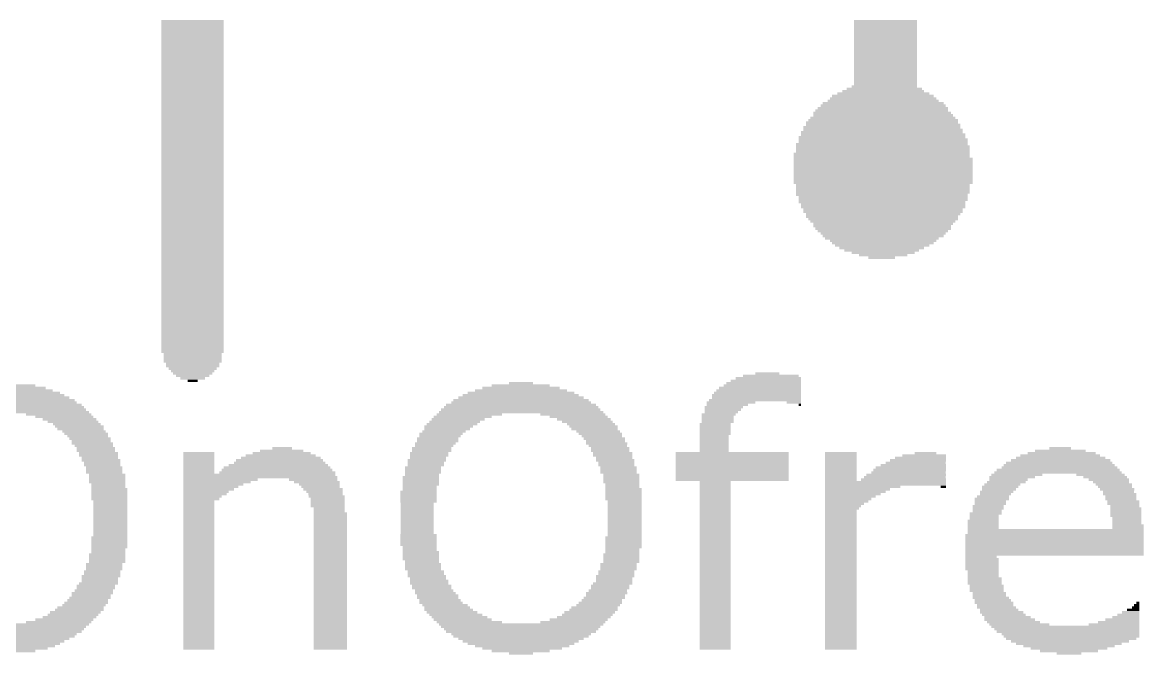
# Model space of a CAD drawing. Extents: x -0.2 to 45.5, y -0.1 to 78.5.
# Drawn here: x 27.613 to 31.544, y 41.16 to 43.378 of the extents above; entities that cross this region are included whole.
import ezdxf

# ---------------------------------------------------------------- set-up
doc = ezdxf.new("R2010")
doc.units = 0
doc.layers.add('21', color=253, linetype='CONTINUOUS')

# ---------------------------------------------------------------- blocks, each defined once
blk = doc.blocks.new('RECT')
blk.add_solid([(-0.5, -0.5), (0.5, -0.5), (-0.5, 0.5), (0.5, 0.5)])

msp = doc.modelspace()

# ---------------------------------------------------------------- block references
at = {"layer": '21'}
for p, xscale, yscale in [((28.2095, 43.3823), 0.2184, 0.0084), ((28.2095, 43.3739), 0.2184, 0.0084), ((28.2095, 43.3654), 0.2184, 0.0086), ((30.639, 43.3823), 0.221, 0.0084), ((30.639, 43.3739), 0.221, 0.0084), ((30.639, 43.3654), 0.221, 0.0086), ((28.2095, 43.3569), 0.2184, 0.0084), ((28.2095, 43.3485), 0.2184, 0.0084), ((28.2095, 43.34), 0.2184, 0.0086), ((28.2095, 43.3315), 0.2184, 0.0084), ((30.639, 43.3569), 0.221, 0.0084), ((30.639, 43.3485), 0.221, 0.0084), ((30.639, 43.34), 0.221, 0.0086), ((30.639, 43.3315), 0.221, 0.0084), ((28.2095, 43.3231), 0.2184, 0.0084), ((28.2095, 43.3146), 0.2184, 0.0086), ((28.2095, 43.3061), 0.2184, 0.0084), ((28.2095, 43.2977), 0.2184, 0.0084), ((28.2095, 43.2892), 0.2184, 0.0086), ((30.639, 43.3231), 0.221, 0.0084), ((30.639, 43.3146), 0.221, 0.0086), ((30.639, 43.3061), 0.221, 0.0084), ((30.639, 43.2977), 0.221, 0.0084), ((30.639, 43.2892), 0.221, 0.0086), ((28.2095, 43.2807), 0.2184, 0.0084), ((28.2095, 43.2723), 0.2184, 0.0084), ((28.2095, 43.2638), 0.2184, 0.0086), ((28.2095, 43.2553), 0.2184, 0.0084), ((30.639, 43.2807), 0.221, 0.0084), ((30.639, 43.2723), 0.221, 0.0084), ((30.639, 43.2638), 0.221, 0.0086), ((30.639, 43.2553), 0.221, 0.0084), ((28.2095, 43.2469), 0.2184, 0.0084), ((28.2095, 43.2384), 0.2184, 0.0086), ((28.2095, 43.2299), 0.2184, 0.0084), ((28.2095, 43.2215), 0.2184, 0.0084), ((28.2095, 43.213), 0.2184, 0.0086), ((30.639, 43.2469), 0.221, 0.0084), ((30.639, 43.2384), 0.221, 0.0086), ((30.639, 43.2299), 0.221, 0.0084), ((30.639, 43.2215), 0.221, 0.0084), ((30.639, 43.213), 0.221, 0.0086), ((28.2095, 43.2045), 0.2184, 0.0084), ((28.2095, 43.1961), 0.2184, 0.0084), ((28.2095, 43.1876), 0.2184, 0.0086), ((28.2095, 43.1791), 0.2184, 0.0084), ((28.2095, 43.1707), 0.2184, 0.0084), ((30.639, 43.2045), 0.221, 0.0084), ((30.639, 43.1961), 0.221, 0.0084), ((30.639, 43.1876), 0.221, 0.0086), ((30.639, 43.1791), 0.221, 0.0084), ((30.639, 43.1707), 0.221, 0.0084), ((28.2095, 43.1622), 0.2184, 0.0086), ((28.2095, 43.1537), 0.2184, 0.0084), ((28.2095, 43.1453), 0.2184, 0.0084), ((28.2095, 43.1368), 0.2184, 0.0086), ((30.6313, 43.1368), 0.287, 0.0086), ((30.6352, 43.1453), 0.2642, 0.0084), ((30.6352, 43.1537), 0.2286, 0.0084), ((30.639, 43.1622), 0.221, 0.0086), ((28.2095, 43.1283), 0.2184, 0.0084), ((28.2095, 43.1199), 0.2184, 0.0084), ((28.2095, 43.1114), 0.2184, 0.0086), ((28.2095, 43.1029), 0.2184, 0.0084), ((28.2095, 43.0945), 0.2184, 0.0084), ((30.6313, 43.0945), 0.4242, 0.0084), ((30.6313, 43.1029), 0.3886, 0.0084), ((30.6313, 43.1114), 0.3734, 0.0086), ((30.6301, 43.1199), 0.3556, 0.0084), ((30.6313, 43.1283), 0.3226, 0.0084), ((28.2095, 43.086), 0.2184, 0.0086), ((28.2095, 43.0775), 0.2184, 0.0084), ((28.2095, 43.0691), 0.2184, 0.0084), ((28.2095, 43.0606), 0.2184, 0.0086), ((28.2095, 43.0521), 0.2184, 0.0084), ((30.6275, 43.0606), 0.4826, 0.0086), ((30.6313, 43.0521), 0.4902, 0.0084), ((30.6263, 43.0691), 0.4648, 0.0084), ((30.6301, 43.0775), 0.4572, 0.0084), ((30.6313, 43.086), 0.4394, 0.0086), ((28.2095, 43.0437), 0.2184, 0.0084), ((28.2095, 43.0352), 0.2184, 0.0086), ((28.2095, 43.0267), 0.2184, 0.0084), ((28.2095, 43.0183), 0.2184, 0.0084), ((30.6275, 43.0267), 0.5334, 0.0084), ((30.6313, 43.0183), 0.541, 0.0084), ((30.6313, 43.0352), 0.5258, 0.0086), ((30.6301, 43.0437), 0.508, 0.0084), ((28.2095, 43.0098), 0.2184, 0.0086), ((28.2095, 43.0013), 0.2184, 0.0084), ((28.2095, 42.9929), 0.2184, 0.0084), ((28.2095, 42.9844), 0.2184, 0.0086), ((28.2095, 42.9759), 0.2184, 0.0084), ((30.6275, 42.9759), 0.5842, 0.0084), ((30.6313, 42.9844), 0.5766, 0.0086), ((30.6263, 42.9929), 0.5664, 0.0084), ((30.6263, 43.0098), 0.5512, 0.0086), ((30.6301, 43.0013), 0.5588, 0.0084), ((28.2095, 42.9675), 0.2184, 0.0084), ((28.2095, 42.959), 0.2184, 0.0086), ((28.2095, 42.9505), 0.2184, 0.0084), ((28.2095, 42.9421), 0.2184, 0.0084), ((28.2095, 42.9336), 0.2184, 0.0086), ((30.6263, 42.9505), 0.602, 0.0084), ((30.6301, 42.9421), 0.6096, 0.0084), ((30.6301, 42.9336), 0.6096, 0.0086), ((30.6313, 42.9675), 0.5918, 0.0084), ((30.6313, 42.959), 0.5918, 0.0086), ((28.2095, 42.9251), 0.2184, 0.0084), ((28.2095, 42.9167), 0.2184, 0.0084), ((28.2095, 42.9082), 0.2184, 0.0086), ((28.2095, 42.8997), 0.2184, 0.0084), ((30.6313, 42.8997), 0.6274, 0.0084), ((30.6263, 42.9167), 0.6172, 0.0084), ((30.6263, 42.9082), 0.6172, 0.0086), ((30.6301, 42.9251), 0.6096, 0.0084), ((28.2095, 42.8913), 0.2184, 0.0084), ((28.2095, 42.8828), 0.2184, 0.0086), ((28.2095, 42.8743), 0.2184, 0.0084), ((28.2095, 42.8659), 0.2184, 0.0084), ((28.2095, 42.8574), 0.2184, 0.0086), ((30.6313, 42.8913), 0.6274, 0.0084), ((30.6313, 42.8828), 0.6274, 0.0086), ((30.6313, 42.8743), 0.6274, 0.0084), ((30.6313, 42.8659), 0.6274, 0.0084), ((30.6313, 42.8574), 0.6274, 0.0086), ((28.2095, 42.8489), 0.2184, 0.0084), ((28.2095, 42.8405), 0.2184, 0.0084), ((28.2095, 42.832), 0.2184, 0.0086), ((28.2095, 42.8235), 0.2184, 0.0084), ((28.2095, 42.8151), 0.2184, 0.0084), ((30.6313, 42.8489), 0.6274, 0.0084), ((30.6313, 42.8405), 0.6274, 0.0084), ((30.6313, 42.832), 0.6274, 0.0086), ((30.6313, 42.8235), 0.6274, 0.0084), ((30.6313, 42.8151), 0.6274, 0.0084), ((28.2095, 42.8066), 0.2184, 0.0086), ((28.2095, 42.7981), 0.2184, 0.0084), ((28.2095, 42.7897), 0.2184, 0.0084), ((28.2095, 42.7812), 0.2184, 0.0086), ((30.6301, 42.8066), 0.6096, 0.0086), ((30.6301, 42.7981), 0.6096, 0.0084), ((30.6301, 42.7897), 0.6096, 0.0084), ((30.6301, 42.7812), 0.6096, 0.0086), ((28.2095, 42.7727), 0.2184, 0.0084), ((28.2095, 42.7643), 0.2184, 0.0084), ((28.2095, 42.7558), 0.2184, 0.0086), ((28.2095, 42.7473), 0.2184, 0.0084), ((28.2095, 42.7389), 0.2184, 0.0084), ((30.6263, 42.7727), 0.602, 0.0084), ((30.6313, 42.7643), 0.5918, 0.0084), ((30.6313, 42.7558), 0.5918, 0.0086), ((30.6275, 42.7473), 0.5842, 0.0084), ((30.6313, 42.7389), 0.5766, 0.0084), ((28.2095, 42.7304), 0.2184, 0.0086), ((28.2095, 42.7219), 0.2184, 0.0084), ((28.2095, 42.7135), 0.2184, 0.0084), ((28.2095, 42.705), 0.2184, 0.0086), ((30.6313, 42.7304), 0.5766, 0.0086), ((30.6301, 42.7219), 0.5588, 0.0084), ((30.6301, 42.7135), 0.5588, 0.0084), ((30.6313, 42.705), 0.541, 0.0086), ((28.2095, 42.6965), 0.2184, 0.0084), ((28.2095, 42.6881), 0.2184, 0.0084), ((28.2095, 42.6796), 0.2184, 0.0086), ((28.2095, 42.6711), 0.2184, 0.0084), ((28.2095, 42.6627), 0.2184, 0.0084), ((30.6275, 42.6965), 0.5334, 0.0084), ((30.6313, 42.6881), 0.5258, 0.0084), ((30.6301, 42.6796), 0.508, 0.0086), ((30.6313, 42.6711), 0.4902, 0.0084), ((30.6275, 42.6627), 0.4826, 0.0084), ((28.2095, 42.6542), 0.2184, 0.0086), ((28.2095, 42.6457), 0.2184, 0.0084), ((28.2095, 42.6373), 0.2184, 0.0084), ((28.2095, 42.6288), 0.2184, 0.0086), ((28.2095, 42.6203), 0.2184, 0.0084), ((30.6313, 42.6542), 0.475, 0.0086), ((30.6301, 42.6457), 0.4572, 0.0084), ((30.6313, 42.6373), 0.4394, 0.0084), ((30.6313, 42.6288), 0.4242, 0.0086), ((30.6263, 42.6203), 0.3988, 0.0084), ((28.2095, 42.6119), 0.2184, 0.0084), ((28.2095, 42.6034), 0.2184, 0.0086), ((28.2095, 42.5949), 0.2184, 0.0084), ((28.2095, 42.5865), 0.2184, 0.0084), ((30.6313, 42.6119), 0.3734, 0.0084), ((30.6301, 42.6034), 0.3556, 0.0086), ((30.6275, 42.5949), 0.3302, 0.0084), ((30.6263, 42.5865), 0.2972, 0.0084), ((28.2095, 42.578), 0.2184, 0.0086), ((28.2095, 42.5695), 0.2184, 0.0084), ((28.2095, 42.5611), 0.2184, 0.0084), ((28.2095, 42.5526), 0.2184, 0.0086), ((28.2095, 42.5441), 0.2184, 0.0084), ((30.6263, 42.578), 0.2616, 0.0086), ((30.6313, 42.5695), 0.221, 0.0084), ((30.6313, 42.5611), 0.1702, 0.0084), ((30.6263, 42.5526), 0.094, 0.0086), ((28.2095, 42.5357), 0.2184, 0.0084), ((28.2095, 42.5272), 0.2184, 0.0086), ((28.2095, 42.5187), 0.2184, 0.0084), ((28.2095, 42.5103), 0.2184, 0.0084), ((28.2095, 42.5018), 0.2184, 0.0086), ((28.2095, 42.4933), 0.2184, 0.0084), ((28.2095, 42.4849), 0.2184, 0.0084), ((28.2095, 42.4764), 0.2184, 0.0086), ((28.2095, 42.4679), 0.2184, 0.0084), ((28.2095, 42.4595), 0.2184, 0.0084), ((28.2095, 42.451), 0.2184, 0.0086), ((28.2095, 42.4425), 0.2184, 0.0084), ((28.2095, 42.4341), 0.2184, 0.0084), ((28.2095, 42.4256), 0.2184, 0.0086), ((28.2095, 42.4171), 0.2184, 0.0084), ((28.2095, 42.4087), 0.2184, 0.0084), ((28.2095, 42.4002), 0.2184, 0.0086), ((28.2095, 42.3917), 0.2184, 0.0084), ((28.2095, 42.3833), 0.2184, 0.0084), ((28.2095, 42.3748), 0.2184, 0.0086), ((28.2095, 42.3663), 0.2184, 0.0084), ((28.2095, 42.3579), 0.2184, 0.0084), ((28.2095, 42.3494), 0.2184, 0.0086), ((28.2095, 42.3409), 0.2184, 0.0084), ((28.2095, 42.3325), 0.2184, 0.0084), ((28.2095, 42.324), 0.2184, 0.0086), ((28.2095, 42.3155), 0.2184, 0.0084), ((28.2095, 42.3071), 0.2184, 0.0084), ((28.2095, 42.2986), 0.2184, 0.0086), ((28.2095, 42.2901), 0.2184, 0.0084), ((28.2095, 42.2817), 0.2184, 0.0084), ((28.2095, 42.2732), 0.2184, 0.0086), ((28.2095, 42.2647), 0.2184, 0.0084), ((28.2095, 42.2563), 0.2184, 0.0084), ((28.2095, 42.2478), 0.2184, 0.0086), ((28.2095, 42.2393), 0.2184, 0.0084), ((28.2095, 42.2309), 0.2184, 0.0084), ((28.2095, 42.2224), 0.2184, 0.0086), ((28.2095, 42.2139), 0.2032, 0.0084), ((28.2095, 42.2055), 0.2032, 0.0084), ((28.2095, 42.197), 0.2032, 0.0086), ((28.2095, 42.1885), 0.2032, 0.0084), ((28.2095, 42.1801), 0.188, 0.0084), ((28.2095, 42.1716), 0.188, 0.0086), ((28.2095, 42.1631), 0.1676, 0.0084), ((28.2095, 42.1547), 0.1524, 0.0084), ((28.2095, 42.1462), 0.1372, 0.0086), ((28.2095, 42.1377), 0.1168, 0.0084), ((28.2095, 42.1293), 0.0864, 0.0084), ((28.2095, 42.1208), 0.0356, 0.0086), ((29.3613, 42.1123), 0.0838, 0.0084), ((30.2122, 42.1123), 0.2616, 0.0084), ((30.2199, 42.1208), 0.2464, 0.0086), ((30.2288, 42.1293), 0.2286, 0.0084), ((30.2376, 42.1377), 0.1956, 0.0084), ((30.2249, 42.1462), 0.0838, 0.0086), ((27.5567, 42.07), 0.4064, 0.0086), ((27.5579, 42.0785), 0.3734, 0.0084), ((27.5579, 42.0869), 0.3226, 0.0084), ((27.5579, 42.0954), 0.2718, 0.0086), ((27.5567, 42.1039), 0.2032, 0.0084), ((29.3601, 42.07), 0.4064, 0.0086), ((29.3613, 42.0785), 0.3734, 0.0084), ((29.3613, 42.0869), 0.3226, 0.0084), ((29.3613, 42.0954), 0.2718, 0.0086), ((29.3601, 42.1039), 0.2032, 0.0084), ((30.1868, 42.07), 0.3124, 0.0086), ((30.1907, 42.0785), 0.3048, 0.0084), ((30.1945, 42.0869), 0.2972, 0.0084), ((30.1995, 42.0954), 0.287, 0.0086), ((30.2072, 42.1039), 0.2718, 0.0084), ((27.5579, 42.0361), 0.5258, 0.0084), ((27.5579, 42.0446), 0.4902, 0.0086), ((27.5579, 42.0531), 0.475, 0.0084), ((27.5579, 42.0615), 0.4394, 0.0084), ((29.3613, 42.0361), 0.5258, 0.0084), ((29.3613, 42.0446), 0.4902, 0.0086), ((29.3613, 42.0531), 0.475, 0.0084), ((29.3613, 42.0615), 0.4394, 0.0084), ((30.0979, 42.0446), 0.1702, 0.0086), ((30.0852, 42.0361), 0.1448, 0.0084), ((30.1818, 42.0531), 0.3226, 0.0084), ((30.1868, 42.0615), 0.3124, 0.0084), ((30.3177, 42.0446), 0.0508, 0.0086), ((30.3392, 42.0361), 0.0076, 0.0084), ((27.5579, 42.0107), 0.5766, 0.0084), ((27.5567, 42.0192), 0.5588, 0.0086), ((27.5579, 42.0277), 0.541, 0.0084), ((27.7396, 42.0023), 0.2286, 0.0084), ((27.7599, 41.9938), 0.2032, 0.0086), ((29.1569, 41.9938), 0.2032, 0.0086), ((29.1797, 42.0023), 0.2286, 0.0084), ((29.3613, 42.0107), 0.5766, 0.0084), ((29.3601, 42.0192), 0.5588, 0.0086), ((29.3613, 42.0277), 0.541, 0.0084), ((29.543, 42.0023), 0.2286, 0.0084), ((29.5633, 41.9938), 0.2032, 0.0086), ((30.0548, 42.0023), 0.1194, 0.0084), ((30.051, 41.9938), 0.1118, 0.0086), ((30.0725, 42.0277), 0.1346, 0.0084), ((30.0687, 42.0192), 0.127, 0.0086), ((30.0637, 42.0107), 0.1168, 0.0084), ((27.7777, 41.9853), 0.188, 0.0084), ((27.7904, 41.9769), 0.1778, 0.0084), ((27.8031, 41.9684), 0.1676, 0.0086), ((27.8119, 41.9599), 0.1702, 0.0084), ((27.8158, 41.9515), 0.1626, 0.0084), ((29.1073, 41.9599), 0.1702, 0.0084), ((29.1023, 41.9515), 0.16, 0.0084), ((29.1188, 41.9684), 0.1778, 0.0086), ((29.1289, 41.9769), 0.1778, 0.0084), ((29.1404, 41.9853), 0.1854, 0.0084), ((29.5811, 41.9853), 0.188, 0.0084), ((29.5938, 41.9769), 0.1778, 0.0084), ((29.6065, 41.9684), 0.1676, 0.0086), ((29.6153, 41.9599), 0.1702, 0.0084), ((29.6192, 41.9515), 0.1626, 0.0084), ((30.0421, 41.9684), 0.1092, 0.0086), ((30.0421, 41.9599), 0.1092, 0.0084), ((30.0421, 41.9515), 0.1092, 0.0084), ((30.051, 41.9853), 0.1118, 0.0084), ((30.051, 41.9769), 0.1118, 0.0084), ((27.8285, 41.943), 0.1524, 0.0086), ((27.8361, 41.9345), 0.1524, 0.0084), ((27.8412, 41.9261), 0.1422, 0.0084), ((27.85, 41.9176), 0.1448, 0.0086), ((29.0692, 41.9176), 0.1448, 0.0086), ((29.0807, 41.9345), 0.1524, 0.0084), ((29.0769, 41.9261), 0.1448, 0.0084), ((29.0908, 41.943), 0.1524, 0.0086), ((29.6319, 41.943), 0.1524, 0.0086), ((29.6395, 41.9345), 0.1524, 0.0084), ((29.6446, 41.9261), 0.1422, 0.0084), ((29.6534, 41.9176), 0.1448, 0.0086), ((30.0421, 41.943), 0.1092, 0.0086), ((30.0421, 41.9345), 0.1092, 0.0084), ((30.0383, 41.9261), 0.1016, 0.0084), ((30.0383, 41.9176), 0.1016, 0.0086), ((27.8539, 41.9091), 0.1372, 0.0084), ((27.8577, 41.9007), 0.1448, 0.0084), ((27.8627, 41.8922), 0.1346, 0.0086), ((27.8704, 41.8837), 0.1346, 0.0084), ((27.8704, 41.8753), 0.1346, 0.0084), ((28.5219, 41.8753), 0.1524, 0.0084), ((28.5231, 41.8837), 0.0686, 0.0084), ((29.0477, 41.8837), 0.1372, 0.0084), ((29.0477, 41.8753), 0.1372, 0.0084), ((29.0603, 41.9007), 0.1422, 0.0084), ((29.0565, 41.8922), 0.1346, 0.0086), ((29.0692, 41.9091), 0.1448, 0.0084), ((29.6573, 41.9091), 0.1372, 0.0084), ((29.6611, 41.9007), 0.1448, 0.0084), ((29.6661, 41.8922), 0.1346, 0.0086), ((29.6738, 41.8837), 0.1346, 0.0084), ((29.6738, 41.8753), 0.1346, 0.0084), ((30.0383, 41.9091), 0.1016, 0.0084), ((30.0383, 41.9007), 0.1016, 0.0084), ((30.0383, 41.8922), 0.1016, 0.0086), ((30.0383, 41.8837), 0.1016, 0.0084), ((30.0383, 41.8753), 0.1016, 0.0084), ((31.2524, 41.8753), 0.1778, 0.0084), ((31.2524, 41.8837), 0.0762, 0.0084), ((27.8793, 41.8668), 0.1372, 0.0086), ((27.8793, 41.8583), 0.1372, 0.0084), ((27.8843, 41.8499), 0.127, 0.0084), ((27.8881, 41.8414), 0.1346, 0.0086), ((27.892, 41.8329), 0.127, 0.0084), ((28.231, 41.8668), 0.1092, 0.0086), ((28.231, 41.8583), 0.1092, 0.0084), ((28.231, 41.8499), 0.1092, 0.0084), ((28.231, 41.8414), 0.1092, 0.0086), ((28.231, 41.8329), 0.1092, 0.0084), ((28.5143, 41.8329), 0.32, 0.0084), ((28.5143, 41.8414), 0.3048, 0.0086), ((28.5193, 41.8499), 0.2794, 0.0084), ((28.5181, 41.8583), 0.2464, 0.0084), ((28.5219, 41.8668), 0.2032, 0.0086), ((29.0311, 41.8414), 0.1346, 0.0086), ((29.0273, 41.8329), 0.127, 0.0084), ((29.0388, 41.8668), 0.1346, 0.0086), ((29.0388, 41.8583), 0.1346, 0.0084), ((29.035, 41.8499), 0.127, 0.0084), ((29.6827, 41.8668), 0.1372, 0.0086), ((29.6827, 41.8583), 0.1372, 0.0084), ((29.6877, 41.8499), 0.127, 0.0084), ((29.6915, 41.8414), 0.1346, 0.0086), ((29.6954, 41.8329), 0.127, 0.0084), ((30.1018, 41.8668), 0.3962, 0.0086), ((30.1018, 41.8583), 0.3962, 0.0084), ((30.1018, 41.8499), 0.3962, 0.0084), ((30.1018, 41.8414), 0.3962, 0.0086), ((30.1018, 41.8329), 0.3962, 0.0084), ((30.4828, 41.8668), 0.1118, 0.0086), ((30.4828, 41.8583), 0.1118, 0.0084), ((30.4828, 41.8499), 0.1118, 0.0084), ((30.4828, 41.8414), 0.1118, 0.0086), ((30.4828, 41.8329), 0.1118, 0.0084), ((30.7456, 41.8329), 0.2108, 0.0084), ((30.7533, 41.8414), 0.1956, 0.0086), ((30.7622, 41.8499), 0.1778, 0.0084), ((30.7749, 41.8583), 0.1524, 0.0084), ((30.7799, 41.8668), 0.0762, 0.0086), ((31.2486, 41.8329), 0.3734, 0.0084), ((31.2536, 41.8414), 0.348, 0.0086), ((31.2536, 41.8499), 0.3124, 0.0084), ((31.2524, 41.8583), 0.2794, 0.0084), ((31.2575, 41.8668), 0.2388, 0.0086), ((27.892, 41.8245), 0.127, 0.0084), ((27.8996, 41.816), 0.127, 0.0086), ((27.8996, 41.8075), 0.127, 0.0084), ((27.8996, 41.7991), 0.127, 0.0084), ((28.231, 41.8245), 0.1092, 0.0084), ((28.231, 41.816), 0.1092, 0.0086), ((28.231, 41.8075), 0.1092, 0.0084), ((28.231, 41.7991), 0.1092, 0.0084), ((28.5066, 41.7991), 0.4064, 0.0084), ((28.5054, 41.8075), 0.3886, 0.0084), ((28.5054, 41.816), 0.3734, 0.0086), ((28.5104, 41.8245), 0.348, 0.0084), ((29.0172, 41.816), 0.127, 0.0086), ((29.0172, 41.8075), 0.127, 0.0084), ((29.0172, 41.7991), 0.127, 0.0084), ((29.0273, 41.8245), 0.127, 0.0084), ((29.6954, 41.8245), 0.127, 0.0084), ((29.703, 41.816), 0.127, 0.0086), ((29.703, 41.8075), 0.127, 0.0084), ((29.703, 41.7991), 0.127, 0.0084), ((30.1018, 41.8245), 0.3962, 0.0084), ((30.1018, 41.816), 0.3962, 0.0086), ((30.1018, 41.8075), 0.3962, 0.0084), ((30.1018, 41.7991), 0.3962, 0.0084), ((30.4828, 41.8245), 0.1118, 0.0084), ((30.4828, 41.816), 0.1118, 0.0086), ((30.4828, 41.8075), 0.1118, 0.0084), ((30.4828, 41.7991), 0.1118, 0.0084), ((30.7202, 41.7991), 0.2616, 0.0084), ((30.7241, 41.8075), 0.254, 0.0084), ((30.7279, 41.816), 0.2464, 0.0086), ((30.7368, 41.8245), 0.2286, 0.0084), ((31.2447, 41.7991), 0.447, 0.0084), ((31.2447, 41.8075), 0.4318, 0.0084), ((31.2498, 41.816), 0.4064, 0.0086), ((31.2486, 41.8245), 0.3886, 0.0084), ((27.9097, 41.7906), 0.127, 0.0086), ((27.9097, 41.7821), 0.127, 0.0084), ((27.9097, 41.7737), 0.127, 0.0084), ((27.9097, 41.7652), 0.127, 0.0086), ((27.9135, 41.7567), 0.1194, 0.0084), ((28.4431, 41.7906), 0.5334, 0.0086), ((28.4469, 41.7821), 0.541, 0.0084), ((28.3072, 41.7737), 0.2616, 0.0084), ((28.2945, 41.7652), 0.2362, 0.0086), ((28.2818, 41.7567), 0.2108, 0.0084), ((28.6324, 41.7737), 0.1702, 0.0084), ((28.6451, 41.7652), 0.16, 0.0086), ((28.654, 41.7567), 0.1422, 0.0084), ((29.0096, 41.7821), 0.127, 0.0084), ((29.0096, 41.7737), 0.127, 0.0084), ((29.0096, 41.7652), 0.127, 0.0086), ((29.0096, 41.7567), 0.127, 0.0084), ((29.0134, 41.7906), 0.1194, 0.0086), ((29.7131, 41.7906), 0.127, 0.0086), ((29.7131, 41.7821), 0.127, 0.0084), ((29.7131, 41.7737), 0.127, 0.0084), ((29.7131, 41.7652), 0.127, 0.0086), ((29.7169, 41.7567), 0.1194, 0.0084), ((30.1018, 41.7906), 0.3962, 0.0086), ((30.1018, 41.7821), 0.3962, 0.0084), ((30.1018, 41.7737), 0.3962, 0.0084), ((30.0421, 41.7652), 0.1092, 0.0086), ((30.0421, 41.7567), 0.1092, 0.0084), ((30.4828, 41.7906), 0.1118, 0.0086), ((30.4828, 41.7821), 0.1118, 0.0084), ((30.4828, 41.7737), 0.1118, 0.0084), ((30.639, 41.7652), 0.4242, 0.0086), ((30.639, 41.7567), 0.4242, 0.0084), ((30.7025, 41.7737), 0.2972, 0.0084), ((30.7075, 41.7821), 0.287, 0.0084), ((30.7114, 41.7906), 0.2794, 0.0086), ((31.0492, 41.7567), 0.127, 0.0084), ((31.0631, 41.7652), 0.1346, 0.0086), ((31.0835, 41.7821), 0.16, 0.0084), ((31.0708, 41.7737), 0.1346, 0.0084), ((31.1, 41.7906), 0.1778, 0.0086), ((31.3933, 41.7906), 0.1702, 0.0086), ((31.4099, 41.7821), 0.1524, 0.0084), ((31.4226, 41.7737), 0.1422, 0.0084), ((31.4302, 41.7652), 0.127, 0.0086), ((31.4403, 41.7567), 0.127, 0.0084), ((27.9135, 41.7483), 0.1194, 0.0084), ((27.9174, 41.7398), 0.127, 0.0086), ((27.9174, 41.7313), 0.127, 0.0084), ((27.9174, 41.7229), 0.127, 0.0084), ((27.9174, 41.7144), 0.127, 0.0086), ((28.2653, 41.7398), 0.1778, 0.0086), ((28.2564, 41.7313), 0.16, 0.0084), ((28.2526, 41.7229), 0.1524, 0.0084), ((28.2437, 41.7144), 0.1346, 0.0086), ((28.273, 41.7483), 0.193, 0.0084), ((28.6578, 41.7483), 0.1346, 0.0084), ((28.6667, 41.7398), 0.1372, 0.0086), ((28.6717, 41.7313), 0.127, 0.0084), ((28.6755, 41.7229), 0.1194, 0.0084), ((28.6794, 41.7144), 0.127, 0.0086), ((29.0019, 41.7313), 0.127, 0.0084), ((29.0019, 41.7229), 0.127, 0.0084), ((29.0019, 41.7144), 0.127, 0.0086), ((29.0057, 41.7483), 0.1194, 0.0084), ((29.0057, 41.7398), 0.1194, 0.0086), ((29.7169, 41.7483), 0.1194, 0.0084), ((29.7208, 41.7398), 0.127, 0.0086), ((29.7208, 41.7313), 0.127, 0.0084), ((29.7208, 41.7229), 0.127, 0.0084), ((29.7208, 41.7144), 0.127, 0.0086), ((30.0421, 41.7483), 0.1092, 0.0084), ((30.0421, 41.7398), 0.1092, 0.0086), ((30.0421, 41.7313), 0.1092, 0.0084), ((30.0421, 41.7229), 0.1092, 0.0084), ((30.0421, 41.7144), 0.1092, 0.0086), ((30.559, 41.7483), 0.2642, 0.0084), ((30.5412, 41.7398), 0.2286, 0.0086), ((30.5336, 41.7313), 0.2134, 0.0084), ((30.5247, 41.7229), 0.1956, 0.0084), ((30.5158, 41.7144), 0.1778, 0.0086), ((30.8422, 41.7483), 0.0178, 0.0084), ((31.0162, 41.7144), 0.1118, 0.0086), ((31.025, 41.7229), 0.1092, 0.0084), ((31.0289, 41.7313), 0.1168, 0.0084), ((31.0377, 41.7398), 0.1194, 0.0086), ((31.0416, 41.7483), 0.127, 0.0084), ((31.4441, 41.7483), 0.1194, 0.0084), ((31.4518, 41.7398), 0.1194, 0.0086), ((31.4568, 41.7313), 0.1092, 0.0084), ((31.4607, 41.7229), 0.1168, 0.0084), ((31.4645, 41.7144), 0.1092, 0.0086), ((27.9174, 41.7059), 0.127, 0.0084), ((27.9212, 41.6975), 0.1194, 0.0084), ((27.9212, 41.689), 0.1194, 0.0086), ((27.9212, 41.6805), 0.1194, 0.0084), ((28.2399, 41.7059), 0.127, 0.0084), ((28.231, 41.6975), 0.1092, 0.0084), ((28.231, 41.689), 0.1092, 0.0086), ((28.231, 41.6805), 0.1092, 0.0084), ((28.6832, 41.7059), 0.1194, 0.0084), ((28.6832, 41.6975), 0.1194, 0.0084), ((28.6832, 41.689), 0.1194, 0.0086), ((28.6832, 41.6805), 0.1194, 0.0084), ((29.0019, 41.7059), 0.127, 0.0084), ((29.0019, 41.6975), 0.127, 0.0084), ((28.9969, 41.689), 0.1168, 0.0086), ((28.9969, 41.6805), 0.1168, 0.0084), ((29.7208, 41.7059), 0.127, 0.0084), ((29.7246, 41.6975), 0.1194, 0.0084), ((29.7246, 41.689), 0.1194, 0.0086), ((29.7246, 41.6805), 0.1194, 0.0084), ((30.0421, 41.7059), 0.1092, 0.0084), ((30.0421, 41.6975), 0.1092, 0.0084), ((30.0421, 41.689), 0.1092, 0.0086), ((30.0421, 41.6805), 0.1092, 0.0084), ((30.5082, 41.7059), 0.1626, 0.0084), ((30.5031, 41.6975), 0.1524, 0.0084), ((30.4955, 41.689), 0.1372, 0.0086), ((30.4904, 41.6805), 0.127, 0.0084), ((30.9996, 41.6805), 0.1092, 0.0084), ((31.0123, 41.7059), 0.1194, 0.0084), ((31.0073, 41.6975), 0.1092, 0.0084), ((31.0073, 41.689), 0.1092, 0.0086), ((31.4645, 41.7059), 0.1092, 0.0084), ((31.4733, 41.6975), 0.1118, 0.0084), ((31.4733, 41.689), 0.1118, 0.0086), ((31.4784, 41.6805), 0.1016, 0.0084), ((27.9212, 41.6721), 0.1194, 0.0084), ((27.9212, 41.6636), 0.1194, 0.0086), ((27.9212, 41.6551), 0.1194, 0.0084), ((27.9212, 41.6467), 0.1194, 0.0084), ((27.9212, 41.6382), 0.1194, 0.0086), ((28.231, 41.6721), 0.1092, 0.0084), ((28.231, 41.6636), 0.1092, 0.0086), ((28.231, 41.6551), 0.1092, 0.0084), ((28.231, 41.6467), 0.1092, 0.0084), ((28.231, 41.6382), 0.1092, 0.0086), ((28.6882, 41.6721), 0.1092, 0.0084), ((28.6882, 41.6636), 0.1092, 0.0086), ((28.6921, 41.6551), 0.1168, 0.0084), ((28.6921, 41.6467), 0.1168, 0.0084), ((28.6921, 41.6382), 0.1168, 0.0086), ((28.9969, 41.6721), 0.1168, 0.0084), ((28.9969, 41.6636), 0.1168, 0.0086), ((28.9969, 41.6551), 0.1168, 0.0084), ((28.9969, 41.6467), 0.1168, 0.0084), ((28.9969, 41.6382), 0.1168, 0.0086), ((29.7246, 41.6721), 0.1194, 0.0084), ((29.7246, 41.6636), 0.1194, 0.0086), ((29.7246, 41.6551), 0.1194, 0.0084), ((29.7246, 41.6467), 0.1194, 0.0084), ((29.7246, 41.6382), 0.1194, 0.0086), ((30.0421, 41.6721), 0.1092, 0.0084), ((30.0421, 41.6636), 0.1092, 0.0086), ((30.0421, 41.6551), 0.1092, 0.0084), ((30.0421, 41.6467), 0.1092, 0.0084), ((30.0421, 41.6382), 0.1092, 0.0086), ((30.4866, 41.6721), 0.1194, 0.0084), ((30.4828, 41.6636), 0.1118, 0.0086), ((30.4828, 41.6551), 0.1118, 0.0084), ((30.4828, 41.6467), 0.1118, 0.0084), ((30.4828, 41.6382), 0.1118, 0.0086), ((30.9908, 41.6551), 0.1118, 0.0084), ((30.9857, 41.6467), 0.1016, 0.0084), ((30.9857, 41.6382), 0.1016, 0.0086), ((30.9996, 41.6721), 0.1092, 0.0084), ((30.9958, 41.6636), 0.1016, 0.0086), ((31.4822, 41.6721), 0.1092, 0.0084), ((31.4822, 41.6636), 0.1092, 0.0086), ((31.4822, 41.6551), 0.1092, 0.0084), ((31.4822, 41.6467), 0.1092, 0.0084), ((31.4861, 41.6382), 0.1016, 0.0086), ((27.9212, 41.6297), 0.1194, 0.0084), ((27.9212, 41.6213), 0.1194, 0.0084), ((27.9212, 41.6128), 0.1194, 0.0086), ((27.9212, 41.6043), 0.1194, 0.0084), ((27.9212, 41.5959), 0.1194, 0.0084), ((28.231, 41.6297), 0.1092, 0.0084), ((28.231, 41.6213), 0.1092, 0.0084), ((28.231, 41.6128), 0.1092, 0.0086), ((28.231, 41.6043), 0.1092, 0.0084), ((28.231, 41.5959), 0.1092, 0.0084), ((28.6921, 41.6297), 0.1168, 0.0084), ((28.6921, 41.6213), 0.1168, 0.0084), ((28.6921, 41.6128), 0.1168, 0.0086), ((28.6921, 41.6043), 0.1168, 0.0084), ((28.6921, 41.5959), 0.1168, 0.0084), ((28.9969, 41.6297), 0.1168, 0.0084), ((28.9969, 41.6213), 0.1168, 0.0084), ((28.9969, 41.6128), 0.1168, 0.0086), ((28.9969, 41.6043), 0.1168, 0.0084), ((28.9969, 41.5959), 0.1168, 0.0084), ((29.7246, 41.6297), 0.1194, 0.0084), ((29.7246, 41.6213), 0.1194, 0.0084), ((29.7246, 41.6128), 0.1194, 0.0086), ((29.7246, 41.6043), 0.1194, 0.0084), ((29.7246, 41.5959), 0.1194, 0.0084), ((30.0421, 41.6297), 0.1092, 0.0084), ((30.0421, 41.6213), 0.1092, 0.0084), ((30.0421, 41.6128), 0.1092, 0.0086), ((30.0421, 41.6043), 0.1092, 0.0084), ((30.0421, 41.5959), 0.1092, 0.0084), ((30.4828, 41.6297), 0.1118, 0.0084), ((30.4828, 41.6213), 0.1118, 0.0084), ((30.4828, 41.6128), 0.1118, 0.0086), ((30.4828, 41.6043), 0.1118, 0.0084), ((30.4828, 41.5959), 0.1118, 0.0084), ((30.9819, 41.6297), 0.1092, 0.0084), ((30.9819, 41.6213), 0.1092, 0.0084), ((30.9819, 41.6128), 0.1092, 0.0086), ((30.9819, 41.6043), 0.1092, 0.0084), ((31.2359, 41.5959), 0.6172, 0.0084), ((31.4861, 41.6297), 0.1016, 0.0084), ((31.4861, 41.6213), 0.1016, 0.0084), ((31.4899, 41.6128), 0.1092, 0.0086), ((31.4899, 41.6043), 0.1092, 0.0084), ((27.9174, 41.5705), 0.127, 0.0084), ((27.9174, 41.562), 0.127, 0.0086), ((27.9212, 41.5874), 0.1194, 0.0086), ((27.9212, 41.5789), 0.1194, 0.0084), ((28.231, 41.5874), 0.1092, 0.0086), ((28.231, 41.5789), 0.1092, 0.0084), ((28.231, 41.5705), 0.1092, 0.0084), ((28.231, 41.562), 0.1092, 0.0086), ((28.6921, 41.5874), 0.1168, 0.0086), ((28.6921, 41.5789), 0.1168, 0.0084), ((28.6921, 41.5705), 0.1168, 0.0084), ((28.6921, 41.562), 0.1168, 0.0086), ((29.0019, 41.5789), 0.127, 0.0084), ((29.0019, 41.5705), 0.127, 0.0084), ((29.0019, 41.562), 0.127, 0.0086), ((28.9969, 41.5874), 0.1168, 0.0086), ((29.7208, 41.5705), 0.127, 0.0084), ((29.7208, 41.562), 0.127, 0.0086), ((29.7246, 41.5874), 0.1194, 0.0086), ((29.7246, 41.5789), 0.1194, 0.0084), ((30.0421, 41.5874), 0.1092, 0.0086), ((30.0421, 41.5789), 0.1092, 0.0084), ((30.0421, 41.5705), 0.1092, 0.0084), ((30.0421, 41.562), 0.1092, 0.0086), ((30.4828, 41.5874), 0.1118, 0.0086), ((30.4828, 41.5789), 0.1118, 0.0084), ((30.4828, 41.5705), 0.1118, 0.0084), ((30.4828, 41.562), 0.1118, 0.0086), ((31.2321, 41.5789), 0.6248, 0.0084), ((31.2321, 41.5705), 0.6248, 0.0084), ((31.2321, 41.562), 0.6248, 0.0086), ((31.2359, 41.5874), 0.6172, 0.0086), ((27.9135, 41.5281), 0.1194, 0.0084), ((27.9135, 41.5197), 0.1194, 0.0084), ((27.9174, 41.5535), 0.127, 0.0084), ((27.9174, 41.5451), 0.127, 0.0084), ((27.9174, 41.5366), 0.127, 0.0086), ((28.231, 41.5535), 0.1092, 0.0084), ((28.231, 41.5451), 0.1092, 0.0084), ((28.231, 41.5366), 0.1092, 0.0086), ((28.231, 41.5281), 0.1092, 0.0084), ((28.231, 41.5197), 0.1092, 0.0084), ((28.6921, 41.5535), 0.1168, 0.0084), ((28.6921, 41.5451), 0.1168, 0.0084), ((28.6921, 41.5366), 0.1168, 0.0086), ((28.6921, 41.5281), 0.1168, 0.0084), ((28.6921, 41.5197), 0.1168, 0.0084), ((29.0019, 41.5535), 0.127, 0.0084), ((29.0019, 41.5451), 0.127, 0.0084), ((29.0057, 41.5366), 0.1194, 0.0086), ((29.0057, 41.5281), 0.1194, 0.0084), ((29.0096, 41.5197), 0.127, 0.0084), ((29.7169, 41.5281), 0.1194, 0.0084), ((29.7169, 41.5197), 0.1194, 0.0084), ((29.7208, 41.5535), 0.127, 0.0084), ((29.7208, 41.5451), 0.127, 0.0084), ((29.7208, 41.5366), 0.127, 0.0086), ((30.0421, 41.5535), 0.1092, 0.0084), ((30.0421, 41.5451), 0.1092, 0.0084), ((30.0421, 41.5366), 0.1092, 0.0086), ((30.0421, 41.5281), 0.1092, 0.0084), ((30.0421, 41.5197), 0.1092, 0.0084), ((30.4828, 41.5535), 0.1118, 0.0084), ((30.4828, 41.5451), 0.1118, 0.0084), ((30.4828, 41.5366), 0.1118, 0.0086), ((30.4828, 41.5281), 0.1118, 0.0084), ((30.4828, 41.5197), 0.1118, 0.0084), ((31.2321, 41.5535), 0.6248, 0.0084), ((31.2321, 41.5451), 0.6248, 0.0084), ((31.2321, 41.5366), 0.6248, 0.0086), ((31.2321, 41.5281), 0.6248, 0.0084), ((31.2321, 41.5197), 0.6248, 0.0084), ((27.9097, 41.5112), 0.127, 0.0086), ((27.9097, 41.5027), 0.127, 0.0084), ((27.9097, 41.4943), 0.127, 0.0084), ((27.9097, 41.4858), 0.127, 0.0086), ((28.231, 41.5112), 0.1092, 0.0086), ((28.231, 41.5027), 0.1092, 0.0084), ((28.231, 41.4943), 0.1092, 0.0084), ((28.231, 41.4858), 0.1092, 0.0086), ((28.6921, 41.5112), 0.1168, 0.0086), ((28.6921, 41.5027), 0.1168, 0.0084), ((28.6921, 41.4943), 0.1168, 0.0084), ((28.6921, 41.4858), 0.1168, 0.0086), ((29.0096, 41.5112), 0.127, 0.0086), ((29.0096, 41.5027), 0.127, 0.0084), ((29.0096, 41.4943), 0.127, 0.0084), ((29.0134, 41.4858), 0.1194, 0.0086), ((29.7131, 41.5112), 0.127, 0.0086), ((29.7131, 41.5027), 0.127, 0.0084), ((29.7131, 41.4943), 0.127, 0.0084), ((29.7131, 41.4858), 0.127, 0.0086), ((30.0421, 41.5112), 0.1092, 0.0086), ((30.0421, 41.5027), 0.1092, 0.0084), ((30.0421, 41.4943), 0.1092, 0.0084), ((30.0421, 41.4858), 0.1092, 0.0086), ((30.4828, 41.5112), 0.1118, 0.0086), ((30.4828, 41.5027), 0.1118, 0.0084), ((30.4828, 41.4943), 0.1118, 0.0084), ((30.4828, 41.4858), 0.1118, 0.0086), ((30.9742, 41.5027), 0.1092, 0.0084), ((31.2321, 41.5112), 0.6248, 0.0086), ((30.9781, 41.4943), 0.1168, 0.0084), ((30.9781, 41.4858), 0.1168, 0.0086), ((27.892, 41.4519), 0.127, 0.0084), ((27.892, 41.4435), 0.127, 0.0084), ((27.8996, 41.4773), 0.127, 0.0084), ((27.8996, 41.4689), 0.127, 0.0084), ((27.8996, 41.4604), 0.127, 0.0086), ((28.231, 41.4773), 0.1092, 0.0084), ((28.231, 41.4689), 0.1092, 0.0084), ((28.231, 41.4604), 0.1092, 0.0086), ((28.231, 41.4519), 0.1092, 0.0084), ((28.231, 41.4435), 0.1092, 0.0084), ((28.6921, 41.4773), 0.1168, 0.0084), ((28.6921, 41.4689), 0.1168, 0.0084), ((28.6921, 41.4604), 0.1168, 0.0086), ((28.6921, 41.4519), 0.1168, 0.0084), ((28.6921, 41.4435), 0.1168, 0.0084), ((29.0172, 41.4773), 0.127, 0.0084), ((29.0172, 41.4689), 0.127, 0.0084), ((29.0172, 41.4604), 0.127, 0.0086), ((29.0273, 41.4519), 0.127, 0.0084), ((29.0273, 41.4435), 0.127, 0.0084), ((29.6954, 41.4519), 0.127, 0.0084), ((29.6954, 41.4435), 0.127, 0.0084), ((29.703, 41.4773), 0.127, 0.0084), ((29.703, 41.4689), 0.127, 0.0084), ((29.703, 41.4604), 0.127, 0.0086), ((30.0421, 41.4773), 0.1092, 0.0084), ((30.0421, 41.4689), 0.1092, 0.0084), ((30.0421, 41.4604), 0.1092, 0.0086), ((30.0421, 41.4519), 0.1092, 0.0084), ((30.0421, 41.4435), 0.1092, 0.0084), ((30.4828, 41.4773), 0.1118, 0.0084), ((30.4828, 41.4689), 0.1118, 0.0084), ((30.4828, 41.4604), 0.1118, 0.0086), ((30.4828, 41.4519), 0.1118, 0.0084), ((30.4828, 41.4435), 0.1118, 0.0084), ((30.9781, 41.4773), 0.1168, 0.0084), ((30.9781, 41.4689), 0.1168, 0.0084), ((30.9781, 41.4604), 0.1168, 0.0086), ((30.9819, 41.4519), 0.1092, 0.0084), ((30.9819, 41.4435), 0.1092, 0.0084), ((27.8704, 41.4011), 0.1346, 0.0084), ((27.8793, 41.4096), 0.1372, 0.0086), ((27.8881, 41.435), 0.1346, 0.0086), ((27.8843, 41.4265), 0.127, 0.0084), ((27.8843, 41.4181), 0.127, 0.0084), ((28.231, 41.435), 0.1092, 0.0086), ((28.231, 41.4265), 0.1092, 0.0084), ((28.231, 41.4181), 0.1092, 0.0084), ((28.231, 41.4096), 0.1092, 0.0086), ((28.231, 41.4011), 0.1092, 0.0084), ((28.6921, 41.435), 0.1168, 0.0086), ((28.6921, 41.4265), 0.1168, 0.0084), ((28.6921, 41.4181), 0.1168, 0.0084), ((28.6921, 41.4096), 0.1168, 0.0086), ((28.6921, 41.4011), 0.1168, 0.0084), ((29.0311, 41.435), 0.1346, 0.0086), ((29.035, 41.4265), 0.127, 0.0084), ((29.0388, 41.4181), 0.1346, 0.0084), ((29.0388, 41.4096), 0.1346, 0.0086), ((29.0477, 41.4011), 0.1372, 0.0084), ((29.6738, 41.4011), 0.1346, 0.0084), ((29.6827, 41.4096), 0.1372, 0.0086), ((29.6915, 41.435), 0.1346, 0.0086), ((29.6877, 41.4265), 0.127, 0.0084), ((29.6877, 41.4181), 0.127, 0.0084), ((30.0421, 41.435), 0.1092, 0.0086), ((30.0421, 41.4265), 0.1092, 0.0084), ((30.0421, 41.4181), 0.1092, 0.0084), ((30.0421, 41.4096), 0.1092, 0.0086), ((30.0421, 41.4011), 0.1092, 0.0084), ((30.4828, 41.435), 0.1118, 0.0086), ((30.4828, 41.4265), 0.1118, 0.0084), ((30.4828, 41.4181), 0.1118, 0.0084), ((30.4828, 41.4096), 0.1118, 0.0086), ((30.4828, 41.4011), 0.1118, 0.0084), ((30.9869, 41.4265), 0.1194, 0.0084), ((30.9869, 41.4181), 0.1194, 0.0084), ((30.9869, 41.4096), 0.1194, 0.0086), ((30.9819, 41.435), 0.1092, 0.0086), ((30.9946, 41.4011), 0.1194, 0.0084), ((27.8577, 41.3757), 0.1448, 0.0084), ((27.8539, 41.3673), 0.1372, 0.0084), ((27.8627, 41.3842), 0.1346, 0.0086), ((27.8704, 41.3927), 0.1346, 0.0084), ((28.231, 41.3927), 0.1092, 0.0084), ((28.231, 41.3842), 0.1092, 0.0086), ((28.231, 41.3757), 0.1092, 0.0084), ((28.231, 41.3673), 0.1092, 0.0084), ((28.6921, 41.3927), 0.1168, 0.0084), ((28.6921, 41.3842), 0.1168, 0.0086), ((28.6921, 41.3757), 0.1168, 0.0084), ((28.6921, 41.3673), 0.1168, 0.0084), ((29.0477, 41.3927), 0.1372, 0.0084), ((29.0565, 41.3842), 0.1346, 0.0086), ((29.0603, 41.3757), 0.1422, 0.0084), ((29.0692, 41.3673), 0.1448, 0.0084), ((29.6611, 41.3757), 0.1448, 0.0084), ((29.6573, 41.3673), 0.1372, 0.0084), ((29.6661, 41.3842), 0.1346, 0.0086), ((29.6738, 41.3927), 0.1346, 0.0084), ((30.0421, 41.3927), 0.1092, 0.0084), ((30.0421, 41.3842), 0.1092, 0.0086), ((30.0421, 41.3757), 0.1092, 0.0084), ((30.0421, 41.3673), 0.1092, 0.0084), ((30.4828, 41.3927), 0.1118, 0.0084), ((30.4828, 41.3842), 0.1118, 0.0086), ((30.4828, 41.3757), 0.1118, 0.0084), ((30.4828, 41.3673), 0.1118, 0.0084), ((30.9946, 41.3927), 0.1194, 0.0084), ((30.9946, 41.3842), 0.1194, 0.0086), ((31.0035, 41.3757), 0.1168, 0.0084), ((31.0035, 41.3673), 0.1168, 0.0084), ((27.8158, 41.3249), 0.1626, 0.0084), ((27.8285, 41.3334), 0.1524, 0.0086), ((27.8361, 41.3419), 0.1524, 0.0084), ((27.8412, 41.3503), 0.1422, 0.0084), ((27.85, 41.3588), 0.1448, 0.0086), ((28.231, 41.3588), 0.1092, 0.0086), ((28.231, 41.3503), 0.1092, 0.0084), ((28.231, 41.3419), 0.1092, 0.0084), ((28.231, 41.3334), 0.1092, 0.0086), ((28.231, 41.3249), 0.1092, 0.0084), ((28.6921, 41.3588), 0.1168, 0.0086), ((28.6921, 41.3503), 0.1168, 0.0084), ((28.6921, 41.3419), 0.1168, 0.0084), ((28.6921, 41.3334), 0.1168, 0.0086), ((28.6921, 41.3249), 0.1168, 0.0084), ((29.0692, 41.3588), 0.1448, 0.0086), ((29.0769, 41.3503), 0.1448, 0.0084), ((29.0807, 41.3419), 0.1524, 0.0084), ((29.0946, 41.3334), 0.16, 0.0086), ((29.1023, 41.3249), 0.16, 0.0084), ((29.6192, 41.3249), 0.1626, 0.0084), ((29.6319, 41.3334), 0.1524, 0.0086), ((29.6395, 41.3419), 0.1524, 0.0084), ((29.6446, 41.3503), 0.1422, 0.0084), ((29.6534, 41.3588), 0.1448, 0.0086), ((30.0421, 41.3588), 0.1092, 0.0086), ((30.0421, 41.3503), 0.1092, 0.0084), ((30.0421, 41.3419), 0.1092, 0.0084), ((30.0421, 41.3334), 0.1092, 0.0086), ((30.0421, 41.3249), 0.1092, 0.0084), ((30.4828, 41.3588), 0.1118, 0.0086), ((30.4828, 41.3503), 0.1118, 0.0084), ((30.4828, 41.3419), 0.1118, 0.0084), ((30.4828, 41.3334), 0.1118, 0.0086), ((30.4828, 41.3249), 0.1118, 0.0084), ((31.0085, 41.3588), 0.127, 0.0086), ((31.0162, 41.3503), 0.127, 0.0084), ((31.02, 41.3419), 0.1346, 0.0084), ((31.0238, 41.3334), 0.127, 0.0086), ((31.0289, 41.3249), 0.1372, 0.0084), ((31.5165, 41.3249), 0.0254, 0.0084), ((31.5203, 41.3334), 0.0178, 0.0086), ((31.5242, 41.3419), 0.0102, 0.0084), ((27.7599, 41.2826), 0.2032, 0.0086), ((27.7777, 41.2911), 0.188, 0.0084), ((27.7904, 41.2995), 0.1778, 0.0084), ((27.798, 41.308), 0.1778, 0.0086), ((27.8119, 41.3165), 0.1702, 0.0084), ((28.231, 41.3165), 0.1092, 0.0084), ((28.231, 41.308), 0.1092, 0.0086), ((28.231, 41.2995), 0.1092, 0.0084), ((28.231, 41.2911), 0.1092, 0.0084), ((28.231, 41.2826), 0.1092, 0.0086), ((28.6921, 41.3165), 0.1168, 0.0084), ((28.6921, 41.308), 0.1168, 0.0086), ((28.6921, 41.2995), 0.1168, 0.0084), ((28.6921, 41.2911), 0.1168, 0.0084), ((28.6921, 41.2826), 0.1168, 0.0086), ((29.1073, 41.3165), 0.1702, 0.0084), ((29.1188, 41.308), 0.1778, 0.0086), ((29.1327, 41.2995), 0.1854, 0.0084), ((29.1454, 41.2911), 0.1956, 0.0084), ((29.1569, 41.2826), 0.2032, 0.0086), ((29.5633, 41.2826), 0.2032, 0.0086), ((29.5811, 41.2911), 0.188, 0.0084), ((29.5938, 41.2995), 0.1778, 0.0084), ((29.6014, 41.308), 0.1778, 0.0086), ((29.6153, 41.3165), 0.1702, 0.0084), ((30.0421, 41.3165), 0.1092, 0.0084), ((30.0421, 41.308), 0.1092, 0.0086), ((30.0421, 41.2995), 0.1092, 0.0084), ((30.0421, 41.2911), 0.1092, 0.0084), ((30.0421, 41.2826), 0.1092, 0.0086), ((30.4828, 41.3165), 0.1118, 0.0084), ((30.4828, 41.308), 0.1118, 0.0086), ((30.4828, 41.2995), 0.1118, 0.0084), ((30.4828, 41.2911), 0.1118, 0.0084), ((30.4828, 41.2826), 0.1118, 0.0086), ((31.0377, 41.3165), 0.1346, 0.0084), ((31.0466, 41.308), 0.1524, 0.0086), ((31.0543, 41.2995), 0.1524, 0.0084), ((31.067, 41.2911), 0.1626, 0.0084), ((31.0746, 41.2826), 0.1778, 0.0086), ((31.4695, 41.2826), 0.1194, 0.0086), ((31.4822, 41.2911), 0.094, 0.0084), ((31.4911, 41.2995), 0.0762, 0.0084), ((31.4988, 41.308), 0.061, 0.0086), ((31.5076, 41.3165), 0.0432, 0.0084), ((27.5579, 41.2657), 0.5766, 0.0084), ((27.5567, 41.2572), 0.5588, 0.0086), ((27.5579, 41.2487), 0.541, 0.0084), ((27.7396, 41.2741), 0.2286, 0.0084), ((28.231, 41.2741), 0.1092, 0.0084), ((28.231, 41.2657), 0.1092, 0.0084), ((28.231, 41.2572), 0.1092, 0.0086), ((28.231, 41.2487), 0.1092, 0.0084), ((28.6921, 41.2741), 0.1168, 0.0084), ((28.6921, 41.2657), 0.1168, 0.0084), ((28.6921, 41.2572), 0.1168, 0.0086), ((28.6921, 41.2487), 0.1168, 0.0084), ((29.1797, 41.2741), 0.2286, 0.0084), ((29.3613, 41.2657), 0.5766, 0.0084), ((29.3601, 41.2572), 0.5588, 0.0086), ((29.3613, 41.2487), 0.541, 0.0084), ((29.543, 41.2741), 0.2286, 0.0084), ((30.0421, 41.2741), 0.1092, 0.0084), ((30.0421, 41.2657), 0.1092, 0.0084), ((30.0421, 41.2572), 0.1092, 0.0086), ((30.0421, 41.2487), 0.1092, 0.0084), ((30.4828, 41.2741), 0.1118, 0.0084), ((30.4828, 41.2657), 0.1118, 0.0084), ((30.4828, 41.2572), 0.1118, 0.0086), ((30.4828, 41.2487), 0.1118, 0.0084), ((31.0885, 41.2741), 0.1854, 0.0084), ((31.1089, 41.2657), 0.2108, 0.0084), ((31.2702, 41.2572), 0.5182, 0.0086), ((31.2752, 41.2487), 0.508, 0.0084), ((31.4403, 41.2657), 0.1778, 0.0084), ((31.4568, 41.2741), 0.1448, 0.0084), ((27.5579, 41.2403), 0.5258, 0.0084), ((27.5579, 41.2318), 0.4902, 0.0086), ((27.5579, 41.2233), 0.475, 0.0084), ((27.5579, 41.2149), 0.4394, 0.0084), ((27.5567, 41.2064), 0.4064, 0.0086), ((28.231, 41.2403), 0.1092, 0.0084), ((28.231, 41.2318), 0.1092, 0.0086), ((28.231, 41.2233), 0.1092, 0.0084), ((28.231, 41.2149), 0.1092, 0.0084), ((28.231, 41.2064), 0.1092, 0.0086), ((28.6921, 41.2403), 0.1168, 0.0084), ((28.6921, 41.2318), 0.1168, 0.0086), ((28.6921, 41.2233), 0.1168, 0.0084), ((28.6921, 41.2149), 0.1168, 0.0084), ((28.6921, 41.2064), 0.1168, 0.0086), ((29.3613, 41.2403), 0.5258, 0.0084), ((29.3613, 41.2318), 0.4902, 0.0086), ((29.3613, 41.2233), 0.475, 0.0084), ((29.3613, 41.2149), 0.4394, 0.0084), ((29.3601, 41.2064), 0.4064, 0.0086), ((30.0421, 41.2403), 0.1092, 0.0084), ((30.0421, 41.2318), 0.1092, 0.0086), ((30.0421, 41.2233), 0.1092, 0.0084), ((30.0421, 41.2149), 0.1092, 0.0084), ((30.0421, 41.2064), 0.1092, 0.0086), ((30.4828, 41.2403), 0.1118, 0.0084), ((30.4828, 41.2318), 0.1118, 0.0086), ((30.4828, 41.2233), 0.1118, 0.0084), ((30.4828, 41.2149), 0.1118, 0.0084), ((30.4828, 41.2064), 0.1118, 0.0086), ((31.279, 41.2403), 0.5004, 0.0084), ((31.2879, 41.2318), 0.4826, 0.0086), ((31.2917, 41.2233), 0.475, 0.0084), ((31.2905, 41.2149), 0.4572, 0.0084), ((31.2867, 41.2064), 0.414, 0.0086), ((27.5579, 41.1979), 0.3734, 0.0084), ((27.5617, 41.1895), 0.3302, 0.0084), ((27.5617, 41.181), 0.2794, 0.0086), ((27.5567, 41.1725), 0.2032, 0.0084), ((28.231, 41.1979), 0.1092, 0.0084), ((28.231, 41.1895), 0.1092, 0.0084), ((28.231, 41.181), 0.1092, 0.0086), ((28.6921, 41.1979), 0.1168, 0.0084), ((28.6921, 41.1895), 0.1168, 0.0084), ((28.6921, 41.181), 0.1168, 0.0086), ((29.3613, 41.1979), 0.3734, 0.0084), ((29.3651, 41.1895), 0.3302, 0.0084), ((29.3651, 41.181), 0.2794, 0.0086), ((29.3601, 41.1725), 0.2032, 0.0084), ((29.3613, 41.1641), 0.0838, 0.0084), ((30.0421, 41.1979), 0.1092, 0.0084), ((30.0421, 41.1895), 0.1092, 0.0084), ((30.0421, 41.181), 0.1092, 0.0086), ((30.4828, 41.1979), 0.1118, 0.0084), ((30.4828, 41.1895), 0.1118, 0.0084), ((30.4828, 41.181), 0.1118, 0.0086), ((31.2828, 41.1979), 0.3708, 0.0084), ((31.2828, 41.1895), 0.32, 0.0084), ((31.2828, 41.181), 0.2692, 0.0086), ((31.2828, 41.1725), 0.2032, 0.0084), ((31.2828, 41.1641), 0.0864, 0.0084)]:
    msp.add_blockref('RECT', p, dxfattribs=dict(at, xscale=xscale, yscale=yscale))

doc.saveas('drawing.dxf')
